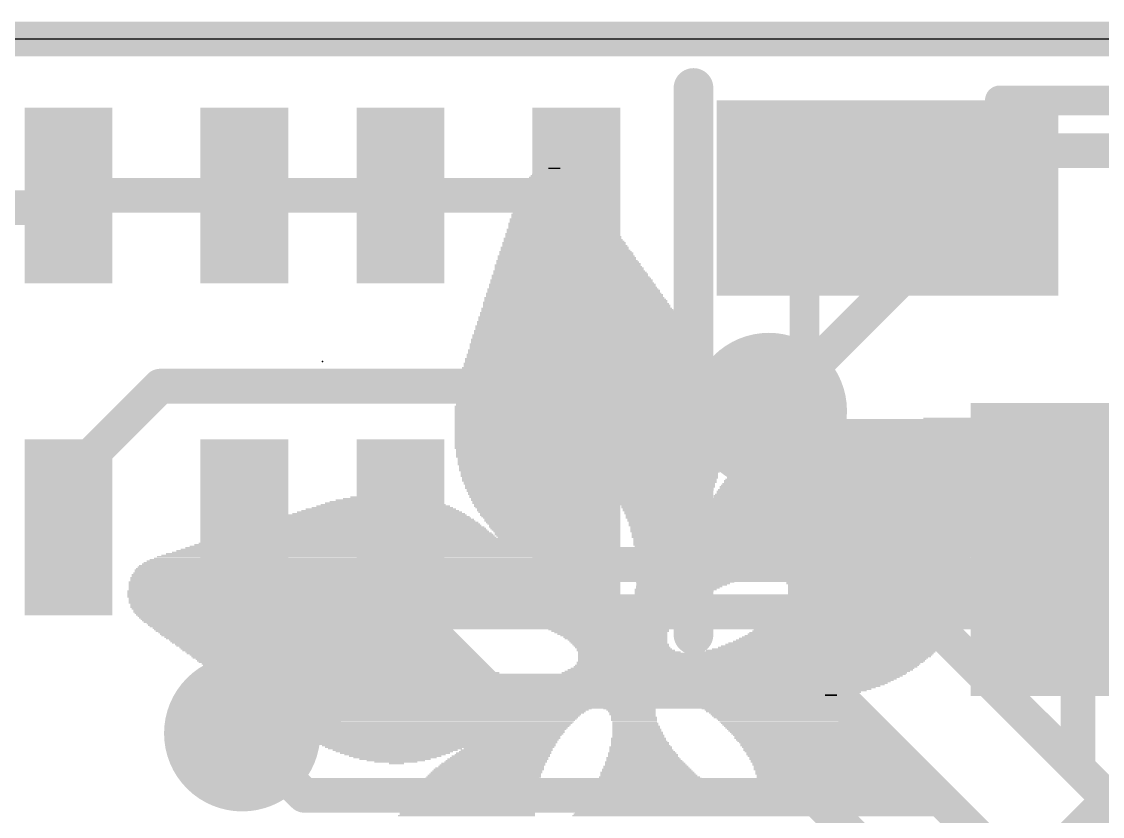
# Model space of a CAD drawing. Extents: x -12.7 to 25.5, y -9.7 to 9.7.
# Drawn here: x 9.57 to 15.11, y 4.91 to 8.98 of the extents above; entities that cross this region are included whole.
import ezdxf

# ---------------------------------------------------------------- set-up
doc = ezdxf.new("R2010")
doc.units = 0
for name, color, linetype in [('1', 12, 'CONTINUOUS'), ('16', 132, 'CONTINUOUS'), ('18', 110, 'CONTINUOUS'), ('20', 53, 'CONTINUOUS'), ('21', 40, 'CONTINUOUS'), ('22', 6, 'CONTINUOUS'), ('23', 53, 'CONTINUOUS')]:
    doc.layers.add(name, color=color, linetype=linetype)

# ---------------------------------------------------------------- blocks, each defined once
blk = doc.blocks.new('RECT')
blk.add_solid([(-0.5, -0.5), (0.5, -0.5), (-0.5, 0.5), (0.5, 0.5)])
blk = doc.blocks.new('ROUNDV')
at = {"const_width": 0.5}
blk.add_lwpolyline([(0, -0.25, 1), (0, 0.25, 1), (0, -0.25)], format="xyb", dxfattribs=at)

msp = doc.modelspace()

# ---------------------------------------------------------------- linework, layer by layer
at = {"layer": '1', "const_width": 0.1778}
for points in [[(0, 8.89), (25.4, 8.89)], [(9.749, 8.0255), (9.8125, 8.089)], [(9.8125, 8.089), (10.7125, 8.089)], [(10.7125, 8.089), (11.5125, 8.089)], [(11.5125, 8.089), (12.4125, 8.089)], [(8.547, 8.0255), (9.749, 8.0255)], [(9.8125, 6.643), (10.2815, 7.112)], [(10.2815, 7.112), (13.2715, 7.112)], [(13.2715, 7.112), (13.3985, 6.985)], [(9.8125, 6.643), (9.8125, 6.389)], [(10.7125, 6.389), (10.7125, 6.135)], [(11.5125, 6.389), (11.5125, 6.008)], [(12.603, 6.1985), (12.4125, 6.389)], [(14.9815, 6.2755), (14.9815, 5.1535)], [(14.9815, 6.2755), (16.6895, 6.2755)], [(13.9365, 6.1985), (12.603, 6.1985)], [(14.9815, 5.1535), (13.9365, 6.1985)], [(10.7125, 6.135), (10.7017, 6.1458)], [(10.7017, 5.334), (10.7017, 6.1458)], [(11.9706, 5.5499), (11.5125, 6.008)], [(13.7255, 5.5499), (11.9706, 5.5499)], [(14.6145, 4.6609), (13.7255, 5.5499)], [(10.7017, 5.334), (11.0192, 5.0165)], [(14.9815, 5.1535), (15.3511, 4.7839)], [(13.6227, 5.0165), (11.0192, 5.0165)], [(13.9275, 4.7117), (13.6227, 5.0165)]]:
    msp.add_lwpolyline(points, dxfattribs=at)
at = {"layer": '1', "const_width": 0.0889}
for points in [[(9.8125, 8.1334, 1), (9.8125, 8.0446)], [(9.8439, 8.0576, 1), (9.7811, 8.1204)], [(10.7125, 8.1334, 1), (10.7125, 8.0446)], [(10.7125, 8.0446, 1), (10.7125, 8.1334)], [(11.5125, 8.1334, 1), (11.5125, 8.0446)], [(11.5125, 8.0446, 1), (11.5125, 8.1334)], [(12.4125, 8.0446, 1), (12.4125, 8.1334)], [(9.7176, 8.0569, 1), (9.7804, 7.9941)], [(9.749, 7.9811, 1), (9.749, 8.07)], [(10.2815, 7.1565, 1), (10.2815, 7.0675)], [(10.3129, 7.0806, 1), (10.2501, 7.1434)], [(13.3029, 7.1434, 1), (13.2401, 7.0806)], [(13.2715, 7.0675, 1), (13.2715, 7.1565)], [(13.3671, 6.9536, 1), (13.4299, 7.0164)], [(9.7811, 6.6744, 1), (9.8439, 6.6116)], [(9.8569, 6.643, 1), (9.7681, 6.643)], [(10.7569, 6.389, 1), (10.6681, 6.389)], [(11.557, 6.389, 1), (11.4681, 6.389)], [(12.4439, 6.4204, 1), (12.3811, 6.3576)], [(9.7681, 6.389, 1), (9.8569, 6.389)], [(14.9815, 6.32, 1), (14.9815, 6.231)], [(15.0259, 6.2755, 1), (14.9371, 6.2755)], [(12.603, 6.243, 1), (12.603, 6.154)], [(12.5716, 6.1671, 1), (12.6344, 6.2299)], [(13.9679, 6.2299, 1), (13.9051, 6.1671)], [(13.9365, 6.154, 1), (13.9365, 6.243)], [(10.7331, 6.1772, 1), (10.6703, 6.1144)], [(10.7462, 6.1458, 1), (10.6573, 6.1458)], [(10.6811, 6.1036, 1), (10.7439, 6.1664)], [(10.6681, 6.135, 1), (10.7569, 6.135)], [(11.5439, 6.0394, 1), (11.4811, 5.9766)], [(11.4681, 6.008, 1), (11.557, 6.008)], [(11.9706, 5.5944, 1), (11.9706, 5.5054)], [(11.9392, 5.5185, 1), (12.002, 5.5813)], [(13.7569, 5.5813, 1), (13.6941, 5.5185)], [(13.7255, 5.5054, 1), (13.7255, 5.5944)], [(10.7331, 5.3654, 1), (10.6703, 5.3026)], [(10.6573, 5.334, 1), (10.7462, 5.334)], [(15.0129, 5.1849, 1), (14.9501, 5.1221)], [(14.9501, 5.1221, 1), (15.0129, 5.1849)], [(14.9371, 5.1535, 1), (15.0259, 5.1535)], [(11.0192, 5.061, 1), (11.0192, 4.9721)], [(10.9878, 4.9851, 1), (11.0506, 5.0479)], [(13.6541, 5.0479, 1), (13.5913, 4.9851)], [(13.6227, 4.9721, 1), (13.6227, 5.061)]]:
    msp.add_lwpolyline(points, format="xyb", dxfattribs=at)
at = {"layer": '16', "const_width": 0.1778}
for points in [[(0, 8.89), (25.4, 8.89)], [(13.3985, 6.985), (14.732, 8.3185)], [(14.732, 8.3185), (19.05, 8.3185)], [(11.6415, 5.9563), (11.0192, 5.334)], [(16.8351, 5.9563), (11.6415, 5.9563)], [(14.6145, 4.4704), (15.6178, 5.4737)], [(10.7017, 5.334), (11.0192, 5.334)]]:
    msp.add_lwpolyline(points, dxfattribs=at)
at = {"layer": '16', "const_width": 0.0889}
for points in [[(14.732, 8.3629, 1), (14.732, 8.2741)], [(14.7634, 8.2871, 1), (14.7006, 8.3499)], [(13.3671, 7.0164, 1), (13.4299, 6.9536)], [(11.6415, 6.0008, 1), (11.6415, 5.9119)], [(11.6729, 5.9249, 1), (11.6101, 5.9877)], [(10.7017, 5.3785, 1), (10.7017, 5.2896)], [(10.9878, 5.3654, 1), (11.0506, 5.3026)], [(11.0192, 5.2896, 1), (11.0192, 5.3785)]]:
    msp.add_lwpolyline(points, format="xyb", dxfattribs=at)
at = {"layer": '20'}
msp.add_line((2.54, 8.89), (22.86, 8.89), dxfattribs=at)
at = {"layer": '21'}
for points, const_width in [([(13.0125, 8.639), (13.0125, 5.839)], 0.2032), ([(15.5815, 8.5755), (14.5815, 8.5755)], 0.1524), ([(13.5815, 6.1755), (13.5815, 7.5755)], 0.1524), ([(14.3815, 6.1755), (13.5815, 6.1755)], 0.1524)]:
    msp.add_lwpolyline(points, dxfattribs=dict(at, const_width=const_width))
for points, const_width in [([(13.0633, 8.639, 1), (12.9617, 8.639)], 0.1016), ([(14.5815, 8.6136, 1), (14.5815, 8.5374)], 0.0762), ([(13.6196, 7.5755, 1), (13.5434, 7.5755)], 0.0762), ([(13.5815, 6.2136, 1), (13.5815, 6.1374)], 0.0762), ([(13.5434, 6.1755, 1), (13.6196, 6.1755)], 0.0762), ([(14.3815, 6.1374, 1), (14.3815, 6.2136)], 0.0762), ([(12.9617, 5.839, 1), (13.0633, 5.839)], 0.1016)]:
    msp.add_lwpolyline(points, format="xyb", dxfattribs=dict(at, const_width=const_width))
at = {"layer": '23'}
msp.add_point((11.1125, 7.239), dxfattribs=at)

# ---------------------------------------------------------------- block references
at = {"layer": '1', "xscale": 0.45, "yscale": 0.9}
for p in [(9.8125, 8.089), (10.7125, 8.089), (11.5125, 8.089), (12.4125, 8.089), (9.8125, 6.389), (10.7125, 6.389), (11.5125, 6.389), (12.4125, 6.389)]:
    msp.add_blockref('RECT', p, dxfattribs=at)
at = {"layer": '1', "xscale": 1.75}
msp.add_blockref('RECT', (14.0065, 8.0755), dxfattribs=at)
at = {"layer": '1', "xscale": 1.5, "yscale": 1.1, "rotation": 270}
msp.add_blockref('RECT', (14.9815, 6.2755), dxfattribs=at)
at = {"layer": '18', "xscale": 0.8001, "yscale": 0.8001}
for p in [(13.3985, 6.985), (13.3985, 6.985), (10.7017, 5.334), (10.7017, 5.334)]:
    msp.add_blockref('ROUNDV', p, dxfattribs=at)
at = {"layer": '22', "rotation": 180}
for p, xscale, yscale in [((12.2923, 8.189), 0.2286, 0.0076), ((12.2885, 8.1966), 0.2058, 0.0076), ((12.2924, 8.2042), 0.1829, 0.0076), ((12.2923, 8.2118), 0.1524, 0.0076), ((12.2924, 8.2195), 0.1219, 0.0077), ((12.3, 8.2271), 0.0609, 0.0076), ((12.2923, 8.1356), 0.32, 0.0076), ((12.2923, 8.1433), 0.3048, 0.0077), ((12.2923, 8.1585), 0.2896, 0.0076), ((12.2923, 8.1509), 0.2896, 0.0076), ((12.2924, 8.1661), 0.2743, 0.0076), ((12.2924, 8.1737), 0.2591, 0.0076), ((12.2923, 8.1814), 0.2438, 0.0077), ((12.2999, 8.0823), 0.381, 0.0076), ((12.3, 8.0975), 0.3657, 0.0076), ((12.3038, 8.0899), 0.3733, 0.0076), ((12.2962, 8.1204), 0.3429, 0.0076), ((12.2962, 8.1128), 0.3429, 0.0076), ((12.3, 8.1052), 0.3505, 0.0077), ((12.2962, 8.128), 0.3277, 0.0076), ((12.3152, 8.0213), 0.442, 0.0076), ((12.3114, 8.0366), 0.4343, 0.0076), ((12.3114, 8.029), 0.4343, 0.0077), ((12.3038, 8.0594), 0.4039, 0.0076), ((12.3076, 8.0518), 0.4115, 0.0076), ((12.3114, 8.0442), 0.4191, 0.0076), ((12.3038, 8.0747), 0.3887, 0.0076), ((12.3076, 8.0671), 0.3963, 0.0077), ((12.3228, 7.968), 0.503, 0.0076), ((12.319, 7.9909), 0.48, 0.0077), ((12.3228, 7.9832), 0.4876, 0.0076), ((12.3228, 7.9756), 0.4876, 0.0076), ((12.3152, 8.0137), 0.4572, 0.0076), ((12.3152, 8.0061), 0.4572, 0.0076), ((12.319, 7.9985), 0.4648, 0.0076), ((12.3343, 7.9146), 0.5563, 0.0077), ((12.3266, 7.9451), 0.5258, 0.0076), ((12.3304, 7.9375), 0.5334, 0.0076), ((12.3342, 7.9299), 0.541, 0.0076), ((12.3342, 7.9223), 0.541, 0.0076), ((12.3266, 7.9604), 0.5106, 0.0076), ((12.3304, 7.9527), 0.5182, 0.0077), ((12.3457, 7.8613), 0.6096, 0.0076), ((12.3419, 7.8689), 0.6019, 0.0076), ((12.3381, 7.8918), 0.5791, 0.0076), ((12.3419, 7.8842), 0.5867, 0.0076), ((12.3457, 7.8765), 0.5943, 0.0077), ((12.3381, 7.907), 0.5639, 0.0076), ((12.3419, 7.8994), 0.5715, 0.0076), ((12.3571, 7.8004), 0.6782, 0.0077), ((12.3571, 7.808), 0.663, 0.0076), ((12.3533, 7.8232), 0.6553, 0.0076), ((12.3533, 7.8156), 0.6553, 0.0076), ((12.3495, 7.8461), 0.6325, 0.0076), ((12.3495, 7.8385), 0.6325, 0.0077), ((12.3533, 7.8308), 0.6401, 0.0076), ((12.3495, 7.8537), 0.6172, 0.0076), ((12.3648, 7.7546), 0.7239, 0.0076), ((12.3686, 7.747), 0.7315, 0.0076), ((12.3609, 7.7775), 0.701, 0.0076), ((12.3647, 7.7699), 0.7086, 0.0076), ((12.3647, 7.7623), 0.7086, 0.0077), ((12.3609, 7.7927), 0.6858, 0.0076), ((12.3609, 7.7851), 0.6858, 0.0076), ((12.3762, 7.7013), 0.7773, 0.0076), ((12.38, 7.6937), 0.7849, 0.0076), ((12.3685, 7.7318), 0.7468, 0.0076), ((12.3723, 7.7242), 0.7544, 0.0077), ((12.3761, 7.7165), 0.762, 0.0076), ((12.3761, 7.7089), 0.762, 0.0076), ((12.3724, 7.7394), 0.7391, 0.0076), ((12.3876, 7.6556), 0.8306, 0.0076), ((12.3876, 7.648), 0.8306, 0.0077), ((12.3914, 7.6403), 0.8382, 0.0076), ((12.38, 7.6784), 0.8001, 0.0076), ((12.3838, 7.6708), 0.8077, 0.0076), ((12.3876, 7.6632), 0.8153, 0.0076), ((12.3838, 7.6861), 0.7925, 0.0077), ((12.399, 7.587), 0.8992, 0.0076), ((12.4028, 7.5794), 0.9068, 0.0076), ((12.399, 7.6022), 0.884, 0.0076), ((12.399, 7.5946), 0.884, 0.0076), ((12.3952, 7.6099), 0.8763, 0.0077), ((12.3914, 7.6327), 0.8534, 0.0076), ((12.3914, 7.6251), 0.8534, 0.0076), ((12.3952, 7.6175), 0.861, 0.0076), ((12.4067, 7.5413), 0.9449, 0.0076), ((12.4105, 7.5337), 0.9525, 0.0077), ((12.4143, 7.526), 0.9601, 0.0076), ((12.4028, 7.5641), 0.922, 0.0076), ((12.4066, 7.5565), 0.9296, 0.0076), ((12.4105, 7.5489), 0.9373, 0.0076), ((12.4028, 7.5718), 0.9068, 0.0077), ((12.4181, 7.4879), 0.9983, 0.0076), ((12.4219, 7.4803), 1.0059, 0.0076), ((12.4257, 7.4727), 1.0135, 0.0076), ((12.4219, 7.4956), 0.9906, 0.0077), ((12.4143, 7.5108), 0.9753, 0.0076), ((12.4181, 7.5032), 0.9829, 0.0076), ((12.4143, 7.5184), 0.9601, 0.0076), ((12.4333, 7.4194), 1.0744, 0.0077), ((12.4371, 7.4117), 1.082, 0.0076), ((12.4295, 7.4422), 1.0516, 0.0076), ((12.4295, 7.4346), 1.0516, 0.0076), ((12.4333, 7.427), 1.0592, 0.0076), ((12.4219, 7.4651), 1.0211, 0.0076), ((12.4257, 7.4575), 1.0287, 0.0077), ((12.4295, 7.4498), 1.0363, 0.0076), ((12.4409, 7.3736), 1.1202, 0.0076), ((12.4447, 7.366), 1.1278, 0.0076), ((12.4447, 7.3584), 1.1278, 0.0076), ((12.4371, 7.3965), 1.0972, 0.0076), ((12.441, 7.3889), 1.1049, 0.0076), ((12.441, 7.3813), 1.1049, 0.0077), ((12.4371, 7.4041), 1.082, 0.0076), ((12.4486, 7.3279), 1.1659, 0.0076), ((12.4486, 7.3203), 1.1659, 0.0076), ((12.4524, 7.3127), 1.1735, 0.0076), ((12.4524, 7.3051), 1.1735, 0.0077), ((12.4447, 7.3508), 1.143, 0.0076), ((12.4447, 7.3432), 1.143, 0.0077), ((12.4485, 7.3355), 1.1506, 0.0076), ((12.4562, 7.2517), 1.2269, 0.0076), ((12.4524, 7.2746), 1.2039, 0.0076), ((12.4562, 7.267), 1.2115, 0.0077), ((12.4562, 7.2593), 1.2115, 0.0076), ((12.4524, 7.2974), 1.1887, 0.0076), ((12.4524, 7.2898), 1.1887, 0.0076), ((12.4562, 7.2822), 1.1963, 0.0076), ((12.46, 7.206), 1.2649, 0.0076), ((12.46, 7.1984), 1.2649, 0.0076), ((12.46, 7.1908), 1.2649, 0.0077), ((12.4562, 7.2289), 1.2421, 0.0077), ((12.46, 7.2212), 1.2497, 0.0076), ((12.46, 7.2136), 1.2497, 0.0076), ((12.4562, 7.2441), 1.2269, 0.0076), ((12.46, 7.2365), 1.2345, 0.0076), ((12.4638, 7.145), 1.303, 0.0076), ((12.4638, 7.1374), 1.303, 0.0076), ((12.4638, 7.1679), 1.2878, 0.0076), ((12.4638, 7.1603), 1.2878, 0.0076), ((12.4638, 7.1527), 1.2878, 0.0077), ((12.46, 7.1755), 1.2801, 0.0076), ((12.4638, 7.1831), 1.2725, 0.0076), ((12.4676, 7.0993), 1.3259, 0.0076), ((12.4676, 7.0917), 1.3259, 0.0076), ((12.4676, 7.0841), 1.3259, 0.0076), ((12.4638, 7.1069), 1.3183, 0.0076), ((12.4638, 7.1298), 1.303, 0.0076), ((12.4676, 7.1222), 1.3106, 0.0076), ((12.4676, 7.1146), 1.3106, 0.0077), ((12.4676, 7.0688), 1.3411, 0.0076), ((12.4676, 7.0612), 1.3411, 0.0076), ((12.4676, 7.0536), 1.3411, 0.0076), ((12.4714, 7.046), 1.3488, 0.0076), ((12.4714, 7.0384), 1.3488, 0.0077), ((12.4714, 7.0307), 1.3488, 0.0076), ((12.4714, 7.0765), 1.3335, 0.0077), ((12.4714, 7.0079), 1.364, 0.0076), ((12.4714, 7.0003), 1.364, 0.0077), ((12.4714, 6.9926), 1.364, 0.0076), ((12.4714, 6.985), 1.364, 0.0076), ((12.4752, 6.9774), 1.3716, 0.0076), ((12.4752, 6.9698), 1.3716, 0.0076), ((12.4714, 7.0231), 1.3488, 0.0076), ((12.4752, 7.0155), 1.3564, 0.0076), ((12.4752, 6.9622), 1.3716, 0.0077), ((12.4752, 6.9545), 1.3716, 0.0076), ((12.4752, 6.9469), 1.3716, 0.0076), ((12.4752, 6.9393), 1.3716, 0.0076), ((12.4752, 6.9317), 1.3716, 0.0076), ((12.479, 6.9241), 1.3792, 0.0077), ((12.479, 6.9164), 1.3792, 0.0076), ((14.2774, 6.9164), 1.2573, 0.0076), ((14.285, 6.9241), 1.2115, 0.0077), ((14.3002, 6.9317), 1.1506, 0.0076), ((14.3154, 6.9393), 1.0744, 0.0076), ((14.4907, 6.9469), 0.602, 0.0076), ((12.479, 6.9088), 1.3792, 0.0076), ((12.479, 6.9012), 1.3792, 0.0076), ((12.479, 6.8936), 1.3792, 0.0076), ((12.479, 6.886), 1.3792, 0.0077), ((12.479, 6.8783), 1.3792, 0.0076), ((12.479, 6.8707), 1.3792, 0.0076), ((12.479, 6.8631), 1.3792, 0.0076), ((14.2164, 6.8631), 1.4707, 0.0076), ((14.224, 6.8707), 1.4554, 0.0076), ((14.2316, 6.8783), 1.425, 0.0076), ((14.2393, 6.886), 1.3945, 0.0077), ((14.2507, 6.8936), 1.3716, 0.0076), ((14.2583, 6.9012), 1.3411, 0.0076), ((14.2659, 6.9088), 1.2954, 0.0076), ((12.479, 6.8555), 1.3792, 0.0076), ((12.479, 6.8479), 1.3792, 0.0077), ((12.479, 6.8402), 1.3792, 0.0076), ((12.479, 6.8326), 1.3792, 0.0076), ((12.479, 6.825), 1.3792, 0.0076), ((12.479, 6.8174), 1.3792, 0.0076), ((12.479, 6.8098), 1.3792, 0.0077), ((14.1783, 6.8098), 1.6078, 0.0077), ((14.1821, 6.8174), 1.585, 0.0076), ((14.1859, 6.825), 1.5774, 0.0076), ((14.1897, 6.8326), 1.5544, 0.0076), ((14.1973, 6.8402), 1.5392, 0.0076), ((14.2049, 6.8479), 1.524, 0.0077), ((14.2088, 6.8555), 1.5011, 0.0076), ((12.479, 6.8021), 1.3792, 0.0076), ((12.479, 6.7945), 1.3792, 0.0076), ((12.4828, 6.7869), 1.3716, 0.0076), ((12.479, 6.7793), 1.364, 0.0076), ((12.479, 6.7717), 1.364, 0.0077), ((12.479, 6.764), 1.364, 0.0076), ((12.479, 6.7564), 1.364, 0.0076), ((12.479, 6.7488), 1.364, 0.0076), ((14.1364, 6.7488), 1.6917, 0.0076), ((14.1402, 6.7564), 1.684, 0.0076), ((14.1478, 6.764), 1.684, 0.0076), ((14.1478, 6.7717), 1.6688, 0.0077), ((14.1554, 6.7793), 1.6536, 0.0076), ((14.1593, 6.7869), 1.6459, 0.0076), ((14.1669, 6.7945), 1.6307, 0.0076), ((14.1707, 6.8021), 1.6231, 0.0076), ((12.4828, 6.7412), 1.3564, 0.0076), ((12.4828, 6.7336), 1.3564, 0.0077), ((12.479, 6.7259), 1.3488, 0.0076), ((12.479, 6.7183), 1.3488, 0.0076), ((12.479, 6.7107), 1.3488, 0.0076), ((12.4829, 6.7031), 1.3411, 0.0076), ((12.4829, 6.6955), 1.3411, 0.0077), ((14.0983, 6.6955), 1.7373, 0.0077), ((14.1059, 6.7031), 1.7374, 0.0076), ((14.1097, 6.7107), 1.7298, 0.0076), ((14.1135, 6.7183), 1.7222, 0.0076), ((14.1212, 6.7259), 1.7221, 0.0076), ((14.125, 6.7336), 1.7145, 0.0077), ((14.1288, 6.7412), 1.7069, 0.0076), ((12.4791, 6.6878), 1.3335, 0.0076), ((12.4791, 6.6802), 1.3335, 0.0076), ((12.479, 6.665), 1.3182, 0.0076), ((12.479, 6.6574), 1.3182, 0.0077), ((12.479, 6.6497), 1.3182, 0.0076), ((12.4829, 6.6726), 1.3259, 0.0076), ((12.4828, 6.6421), 1.3106, 0.0076), ((14.0602, 6.6421), 1.7526, 0.0076), ((14.0678, 6.6574), 1.7526, 0.0077), ((14.0678, 6.6497), 1.7526, 0.0076), ((14.0754, 6.665), 1.7526, 0.0076), ((14.083, 6.6726), 1.7526, 0.0076), ((14.0868, 6.6802), 1.745, 0.0076), ((14.0945, 6.6878), 1.7449, 0.0076), ((12.479, 6.6345), 1.303, 0.0076), ((12.479, 6.6269), 1.303, 0.0076), ((12.4828, 6.6193), 1.2954, 0.0077), ((12.479, 6.6116), 1.2878, 0.0076), ((12.4828, 6.604), 1.2802, 0.0076), ((12.4828, 6.5964), 1.2802, 0.0076), ((12.1704, 6.5888), 0.6554, 0.0076), ((12.8372, 6.5888), 0.5563, 0.0076), ((14.0259, 6.5964), 1.7602, 0.0076), ((14.0221, 6.5888), 1.7526, 0.0076), ((14.0335, 6.604), 1.7602, 0.0076), ((14.0373, 6.6116), 1.7526, 0.0076), ((14.0487, 6.6269), 1.7602, 0.0076), ((14.0449, 6.6193), 1.7526, 0.0077), ((14.0525, 6.6345), 1.7526, 0.0076), ((11.4275, 6.5278), 0.4953, 0.0076), ((11.4351, 6.5354), 0.4343, 0.0076), ((11.4351, 6.5431), 0.3581, 0.0077), ((11.4389, 6.5507), 0.2591, 0.0076), ((11.4427, 6.5583), 0.099, 0.0076), ((12.1704, 6.5812), 0.64, 0.0077), ((12.1666, 6.5735), 0.6324, 0.0076), ((12.1666, 6.5659), 0.6172, 0.0076), ((12.1628, 6.5583), 0.6096, 0.0076), ((12.1666, 6.5507), 0.602, 0.0076), ((12.1628, 6.5431), 0.5944, 0.0077), ((12.1666, 6.5354), 0.5868, 0.0076), ((12.1628, 6.5278), 0.5791, 0.0076), ((12.8448, 6.5812), 0.541, 0.0077), ((12.8448, 6.5735), 0.5258, 0.0076), ((12.8486, 6.5659), 0.5182, 0.0076), ((12.8524, 6.5583), 0.5106, 0.0076), ((12.8524, 6.5507), 0.4953, 0.0076), ((12.8562, 6.5431), 0.4876, 0.0077), ((12.86, 6.5354), 0.48, 0.0076), ((12.8562, 6.5278), 0.4724, 0.0076), ((13.9763, 6.5278), 1.7526, 0.0076), ((13.984, 6.5354), 1.7526, 0.0076), ((13.9916, 6.5507), 1.7526, 0.0076), ((13.9916, 6.5431), 1.7526, 0.0077), ((13.9992, 6.5583), 1.7526, 0.0076), ((14.0106, 6.5735), 1.7602, 0.0076), ((14.0068, 6.5659), 1.7526, 0.0076), ((14.0144, 6.5812), 1.7526, 0.0077), ((11.4084, 6.4745), 0.8078, 0.0076), ((11.4122, 6.4821), 0.7696, 0.0076), ((11.4199, 6.4897), 0.7239, 0.0076), ((11.4236, 6.4973), 0.6858, 0.0076), ((11.4237, 6.505), 0.6401, 0.0077), ((11.4275, 6.5126), 0.6019, 0.0076), ((11.4275, 6.5202), 0.5563, 0.0076), ((12.1666, 6.5202), 0.5715, 0.0076), ((12.1666, 6.5126), 0.5715, 0.0076), ((12.1666, 6.505), 0.5562, 0.0077), ((12.1666, 6.4973), 0.5562, 0.0076), ((12.1704, 6.4897), 0.5486, 0.0076), ((12.1704, 6.4821), 0.5334, 0.0076), ((12.1704, 6.4745), 0.5334, 0.0076), ((12.86, 6.5202), 0.4648, 0.0076), ((12.86, 6.5126), 0.4496, 0.0076), ((13.7363, 6.505), 2.2022, 0.0077), ((13.7363, 6.4973), 2.187, 0.0076), ((13.7363, 6.4897), 2.187, 0.0076), ((13.7363, 6.4821), 2.1717, 0.0076), ((13.7325, 6.4745), 2.164, 0.0076), ((13.9687, 6.5126), 1.7526, 0.0076), ((13.9763, 6.5202), 1.7526, 0.0076), ((11.3665, 6.4211), 1.0592, 0.0076), ((11.378, 6.4287), 1.0211, 0.0077), ((11.3817, 6.4364), 0.983, 0.0076), ((11.3894, 6.444), 0.9525, 0.0076), ((11.3932, 6.4516), 0.9144, 0.0076), ((11.4008, 6.4592), 0.8839, 0.0076), ((11.4046, 6.4668), 0.8458, 0.0077), ((12.1742, 6.4668), 0.5258, 0.0077), ((12.178, 6.4592), 0.5182, 0.0076), ((12.178, 6.4516), 0.5182, 0.0076), ((12.1819, 6.444), 0.5105, 0.0076), ((12.1819, 6.4364), 0.4953, 0.0076), ((12.1857, 6.4287), 0.4877, 0.0077), ((12.1857, 6.4211), 0.4877, 0.0076), ((13.7325, 6.4668), 2.1488, 0.0077), ((13.7325, 6.4592), 2.1488, 0.0076), ((13.7325, 6.4516), 2.1336, 0.0076), ((13.7287, 6.444), 2.126, 0.0076), ((13.7249, 6.4364), 2.1184, 0.0076), ((13.7248, 6.4211), 2.1031, 0.0076), ((13.7287, 6.4287), 2.1108, 0.0077), ((11.317, 6.3678), 1.2954, 0.0076), ((11.3284, 6.3754), 1.2573, 0.0076), ((11.336, 6.383), 1.2268, 0.0076), ((11.3437, 6.3906), 1.1963, 0.0077), ((11.3475, 6.3983), 1.1583, 0.0076), ((11.3551, 6.4059), 1.1277, 0.0076), ((11.3627, 6.4135), 1.0973, 0.0076), ((12.1895, 6.4135), 0.4801, 0.0076), ((12.1933, 6.4059), 0.4725, 0.0076), ((12.1971, 6.3983), 0.4648, 0.0076), ((12.1971, 6.3906), 0.4648, 0.0077), ((12.2009, 6.383), 0.4572, 0.0076), ((12.2047, 6.3754), 0.4496, 0.0076), ((12.2085, 6.3678), 0.442, 0.0076), ((13.7248, 6.4135), 2.0879, 0.0076), ((13.7248, 6.4059), 2.0879, 0.0076), ((13.721, 6.3983), 2.0803, 0.0076), ((13.7134, 6.3678), 2.0497, 0.0076), ((13.7211, 6.3906), 2.065, 0.0077), ((13.7173, 6.383), 2.0574, 0.0076), ((13.7173, 6.3754), 2.0574, 0.0076), ((11.4542, 6.3068), 1.9507, 0.0076), ((11.4656, 6.3144), 1.9279, 0.0077), ((11.4808, 6.3221), 1.8974, 0.0076), ((11.4923, 6.3297), 1.8745, 0.0076), ((11.2903, 6.3373), 1.425, 0.0076), ((11.2979, 6.3449), 1.3944, 0.0076), ((11.3055, 6.3525), 1.364, 0.0077), ((11.3132, 6.3602), 1.3335, 0.0076), ((12.2123, 6.3602), 0.4344, 0.0076), ((12.2123, 6.3525), 0.4344, 0.0077), ((12.2162, 6.3449), 0.4267, 0.0076), ((12.22, 6.3373), 0.4191, 0.0076), ((13.7134, 6.3602), 2.0345, 0.0076), ((13.7096, 6.3525), 2.0269, 0.0077), ((13.7096, 6.3449), 2.0269, 0.0076), ((13.7058, 6.3373), 2.0193, 0.0076), ((13.7058, 6.3297), 2.0041, 0.0076), ((13.702, 6.3221), 1.9964, 0.0076), ((13.702, 6.3144), 1.9964, 0.0077), ((13.6982, 6.3068), 1.9888, 0.0076), ((11.3741, 6.2535), 2.126, 0.0076), ((11.3894, 6.2611), 2.0955, 0.0076), ((11.4008, 6.2687), 2.0726, 0.0076), ((11.4084, 6.2763), 2.0422, 0.0077), ((11.4199, 6.284), 2.0193, 0.0076), ((11.4313, 6.2916), 1.9965, 0.0076), ((11.4427, 6.2992), 1.9736, 0.0076), ((13.6944, 6.2992), 1.9812, 0.0076), ((13.6867, 6.2687), 1.9507, 0.0076), ((13.6867, 6.2611), 1.9507, 0.0076), ((13.6829, 6.2535), 1.9431, 0.0076), ((13.6982, 6.2916), 1.9736, 0.0076), ((13.6944, 6.284), 1.966, 0.0076), ((13.6906, 6.2763), 1.9584, 0.0077), ((11.317, 6.2002), 2.2555, 0.0077), ((11.3208, 6.2078), 2.2479, 0.0076), ((11.3284, 6.2154), 2.2326, 0.0076), ((11.3322, 6.223), 2.2098, 0.0076), ((11.3437, 6.2306), 2.1869, 0.0076), ((11.3513, 6.2383), 2.1717, 0.0077), ((11.3627, 6.2459), 2.1488, 0.0076), ((13.6791, 6.2459), 1.9355, 0.0076), ((13.6791, 6.2383), 1.9203, 0.0077), ((13.6791, 6.2306), 1.9203, 0.0076), ((13.6753, 6.223), 1.9127, 0.0076), ((13.6715, 6.2154), 1.905, 0.0076), ((13.6677, 6.2078), 1.8974, 0.0076), ((13.6677, 6.2002), 1.8974, 0.0077), ((11.298, 6.1468), 2.3241, 0.0076), ((11.298, 6.1392), 2.3241, 0.0076), ((11.2979, 6.1544), 2.3088, 0.0076), ((11.3017, 6.1697), 2.3012, 0.0076), ((11.3017, 6.1621), 2.3012, 0.0077), ((11.3055, 6.1773), 2.2936, 0.0076), ((11.3055, 6.1849), 2.2784, 0.0076), ((11.3094, 6.1925), 2.2707, 0.0076), ((13.6524, 6.1621), 1.8669, 0.0077), ((13.6486, 6.1544), 1.8593, 0.0076), ((13.6486, 6.1468), 1.8593, 0.0076), ((13.6639, 6.1925), 1.8898, 0.0076), ((13.6601, 6.1849), 1.8822, 0.0076), ((13.6563, 6.1773), 1.8746, 0.0076), ((13.6563, 6.1697), 1.8746, 0.0076), ((13.0315, 6.1392), 0.6249, 0.0076), ((13.9992, 6.1392), 1.143, 0.0076), ((11.2941, 6.1087), 2.347, 0.0076), ((11.2941, 6.1011), 2.347, 0.0076), ((11.2979, 6.0935), 2.3546, 0.0076), ((11.2979, 6.0859), 2.3546, 0.0077), ((11.2941, 6.1316), 2.3318, 0.0076), ((11.2941, 6.124), 2.3318, 0.0077), ((11.2979, 6.1163), 2.3394, 0.0076), ((13.0086, 6.1316), 0.5792, 0.0076), ((12.9934, 6.124), 0.5487, 0.0077), ((12.9819, 6.1163), 0.5258, 0.0076), ((12.9705, 6.1087), 0.503, 0.0076), ((12.9591, 6.1011), 0.4801, 0.0076), ((12.9515, 6.0935), 0.4649, 0.0076), ((12.94, 6.0859), 0.442, 0.0077), ((14.0107, 6.1316), 1.1049, 0.0076), ((14.0145, 6.124), 1.0821, 0.0077), ((14.0183, 6.1163), 1.0745, 0.0076), ((14.0183, 6.1087), 1.0591, 0.0076), ((14.0145, 6.1011), 1.0515, 0.0076), ((14.0145, 6.0935), 1.0363, 0.0076), ((14.0145, 6.0859), 1.0363, 0.0077), ((11.2979, 6.063), 2.3698, 0.0076), ((11.3017, 6.0554), 2.3774, 0.0076), ((11.3017, 6.0478), 2.3774, 0.0077), ((11.3056, 6.0401), 2.3851, 0.0076), ((11.3056, 6.0325), 2.3851, 0.0076), ((11.3017, 6.0782), 2.3622, 0.0076), ((11.3017, 6.0706), 2.3622, 0.0076), ((12.8829, 6.0325), 0.3581, 0.0076), ((12.921, 6.0706), 0.4191, 0.0076), ((12.9134, 6.063), 0.4039, 0.0076), ((12.9057, 6.0554), 0.3886, 0.0076), ((12.9019, 6.0478), 0.381, 0.0077), ((12.8943, 6.0401), 0.3658, 0.0076), ((12.9324, 6.0782), 0.4268, 0.0076), ((13.9916, 6.0325), 1.0058, 0.0076), ((14.0107, 6.0782), 1.0287, 0.0076), ((14.0069, 6.0706), 1.0211, 0.0076), ((14.003, 6.063), 1.0134, 0.0076), ((14.003, 6.0554), 1.0134, 0.0076), ((13.9992, 6.0478), 1.0058, 0.0077), ((13.9954, 6.0401), 0.9982, 0.0076), ((11.3132, 6.0249), 2.3851, 0.0076), ((11.3132, 6.0173), 2.3851, 0.0076), ((11.317, 6.0097), 2.3927, 0.0077), ((11.317, 6.002), 2.3927, 0.0076), ((11.3246, 5.9944), 2.3927, 0.0076), ((11.3284, 5.9868), 2.4003, 0.0076), ((11.3284, 5.9792), 2.4003, 0.0076), ((12.8372, 5.9792), 0.2971, 0.0076), ((12.8562, 6.002), 0.32, 0.0076), ((12.8524, 5.9944), 0.3124, 0.0076), ((12.8486, 5.9868), 0.3048, 0.0076), ((12.8791, 6.0249), 0.3505, 0.0076), ((12.8715, 6.0173), 0.3353, 0.0076), ((12.8677, 6.0097), 0.3277, 0.0077), ((13.9535, 5.9792), 0.9906, 0.0076), ((13.9649, 5.9944), 0.9982, 0.0076), ((13.9611, 5.9868), 0.9906, 0.0076), ((13.9725, 6.002), 0.9982, 0.0076), ((13.9802, 6.0173), 0.9983, 0.0076), ((13.9763, 6.0097), 0.9906, 0.0077), ((13.9878, 6.0249), 0.9982, 0.0076), ((11.3361, 5.9716), 2.4003, 0.0077), ((11.3437, 5.9639), 2.4003, 0.0076), ((11.3475, 5.9563), 2.4079, 0.0076), ((11.3551, 5.9487), 2.4079, 0.0076), ((11.3627, 5.9411), 2.4079, 0.0076), ((11.3703, 5.9335), 2.408, 0.0077), ((11.3818, 5.9258), 2.4155, 0.0076), ((11.5532, 5.9182), 2.7432, 0.0076), ((12.7876, 5.9258), 0.2896, 0.0076), ((12.7991, 5.9335), 0.2819, 0.0077), ((12.8067, 5.9411), 0.2819, 0.0076), ((12.8181, 5.9563), 0.2896, 0.0076), ((12.8143, 5.9487), 0.282, 0.0076), ((12.8257, 5.9639), 0.2896, 0.0076), ((12.8334, 5.9716), 0.2895, 0.0077), ((13.904, 5.9182), 1.0135, 0.0076), ((13.9078, 5.9258), 1.0059, 0.0076), ((13.9154, 5.9335), 1.0058, 0.0077), ((13.923, 5.9411), 1.0058, 0.0076), ((13.9268, 5.9487), 0.9982, 0.0076), ((13.9344, 5.9563), 0.9982, 0.0076), ((13.9421, 5.9639), 0.9983, 0.0076), ((13.9497, 5.9716), 0.9982, 0.0077), ((11.0389, 5.9106), 1.6993, 0.0076), ((11.0236, 5.903), 1.6536, 0.0076), ((11.0198, 5.8954), 1.6154, 0.0077), ((11.016, 5.8877), 1.5926, 0.0076), ((11.0122, 5.8801), 1.5697, 0.0076), ((11.0122, 5.8725), 1.5393, 0.0076), ((11.0122, 5.8649), 1.524, 0.0076), ((12.5019, 5.9106), 0.8306, 0.0076), ((12.5209, 5.903), 0.7772, 0.0076), ((12.54, 5.8954), 0.7391, 0.0077), ((12.5514, 5.8877), 0.701, 0.0076), ((12.559, 5.8801), 0.6706, 0.0076), ((12.5705, 5.8725), 0.6477, 0.0076), ((12.5781, 5.8649), 0.6172, 0.0076), ((13.843, 5.8649), 1.044, 0.0076), ((13.8544, 5.8725), 1.0363, 0.0076), ((13.862, 5.8801), 1.0363, 0.0076), ((13.8697, 5.8877), 1.0211, 0.0076), ((13.8773, 5.8954), 1.0211, 0.0077), ((13.8887, 5.903), 1.0134, 0.0076), ((13.8963, 5.9106), 1.0135, 0.0076), ((11.0122, 5.8573), 1.5087, 0.0077), ((11.016, 5.8496), 1.4859, 0.0076), ((11.016, 5.842), 1.4707, 0.0076), ((11.0198, 5.8344), 1.463, 0.0076), ((11.0274, 5.8268), 1.4478, 0.0076), ((11.0312, 5.8192), 1.4402, 0.0077), ((11.0389, 5.8115), 1.4249, 0.0076), ((12.5857, 5.8573), 0.602, 0.0077), ((12.5895, 5.8496), 0.5792, 0.0076), ((12.5972, 5.842), 0.5639, 0.0076), ((12.6048, 5.8344), 0.5487, 0.0076), ((12.6124, 5.8268), 0.5334, 0.0076), ((12.6162, 5.8192), 0.5258, 0.0077), ((12.6238, 5.8115), 0.5106, 0.0076), ((13.7706, 5.8115), 1.082, 0.0076), ((13.782, 5.8192), 1.0744, 0.0077), ((13.7935, 5.8268), 1.0668, 0.0076), ((13.8049, 5.8344), 1.0592, 0.0076), ((13.8163, 5.842), 1.0516, 0.0076), ((13.8239, 5.8496), 1.0515, 0.0076), ((13.8354, 5.8573), 1.0439, 0.0077), ((11.0427, 5.8039), 1.4173, 0.0076), ((11.0465, 5.7963), 1.4097, 0.0076), ((11.0541, 5.7887), 1.3945, 0.0076), ((11.0617, 5.7811), 1.3944, 0.0077), ((11.0731, 5.7734), 1.3868, 0.0076), ((11.0769, 5.7658), 1.3792, 0.0076), ((11.0846, 5.7582), 1.3793, 0.0076), ((12.6276, 5.8039), 0.503, 0.0076), ((12.6315, 5.7963), 0.4953, 0.0076), ((12.6391, 5.7887), 0.4953, 0.0076), ((12.6429, 5.7811), 0.4877, 0.0077), ((12.6505, 5.7734), 0.4877, 0.0076), ((12.6581, 5.7658), 0.4877, 0.0076), ((12.6657, 5.7582), 0.503, 0.0076), ((13.6677, 5.7582), 1.1811, 0.0076), ((13.6868, 5.7658), 1.1582, 0.0076), ((13.7058, 5.7734), 1.1354, 0.0076), ((13.7172, 5.7811), 1.1277, 0.0077), ((13.7363, 5.7887), 1.1202, 0.0076), ((13.7477, 5.7963), 1.1125, 0.0076), ((13.763, 5.8039), 1.0973, 0.0076), ((11.096, 5.7506), 1.3716, 0.0076), ((11.1036, 5.743), 1.3716, 0.0077), ((11.115, 5.7353), 1.364, 0.0076), ((11.1265, 5.7277), 1.3716, 0.0076), ((11.1341, 5.7201), 1.3716, 0.0076), ((11.1493, 5.7125), 1.3716, 0.0076), ((11.1608, 5.7049), 1.3793, 0.0077), ((11.1684, 5.6972), 1.3792, 0.0076), ((13.302, 5.6972), 1.7755, 0.0076), ((12.6848, 5.7506), 0.5257, 0.0076), ((13.3325, 5.743), 1.8211, 0.0077), ((13.3287, 5.7353), 1.8135, 0.0076), ((13.3249, 5.7277), 1.8059, 0.0076), ((13.3173, 5.7201), 1.7907, 0.0076), ((13.3134, 5.7125), 1.783, 0.0076), ((13.3096, 5.7049), 1.7754, 0.0077), ((13.6411, 5.7506), 1.2192, 0.0076), ((11.1874, 5.6896), 1.3868, 0.0076), ((11.1989, 5.682), 1.3945, 0.0076), ((11.2141, 5.6744), 1.3944, 0.0076), ((11.2294, 5.6668), 1.4097, 0.0077), ((11.2446, 5.6591), 1.4249, 0.0076), ((11.2674, 5.6515), 1.4402, 0.0076), ((11.2865, 5.6439), 1.463, 0.0076), ((13.222, 5.6439), 1.7679, 0.0076), ((13.2372, 5.6515), 1.7678, 0.0076), ((13.2525, 5.6591), 1.7679, 0.0076), ((13.2639, 5.6668), 1.7602, 0.0077), ((13.2791, 5.6744), 1.7602, 0.0076), ((13.2867, 5.682), 1.7602, 0.0076), ((13.2944, 5.6896), 1.7603, 0.0076), ((11.3132, 5.6363), 1.4859, 0.0076), ((11.3475, 5.6287), 1.5393, 0.0077), ((12.3266, 5.621), 3.4824, 0.0076), ((12.3266, 5.6134), 3.4518, 0.0076), ((12.3228, 5.6058), 3.429, 0.0076), ((12.319, 5.5982), 3.4062, 0.0076), ((12.319, 5.5906), 3.3756, 0.0077), ((13.1686, 5.6287), 1.8288, 0.0077), ((13.203, 5.6363), 1.7907, 0.0076), ((12.3152, 5.5829), 3.3528, 0.0076), ((12.3114, 5.5753), 3.3147, 0.0076), ((12.3038, 5.5677), 3.2843, 0.0076), ((12.2962, 5.5601), 3.2537, 0.0076), ((12.2923, 5.5525), 3.2156, 0.0077), ((12.2809, 5.5448), 3.1776, 0.0076), ((12.2695, 5.5372), 3.1242, 0.0076), ((12.1514, 5.5296), 2.8727, 0.0076), ((11.7932, 5.522), 2.1412, 0.0076), ((11.7932, 5.5144), 2.1108, 0.0077), ((11.7933, 5.5067), 2.0955, 0.0076), ((11.797, 5.4991), 2.0726, 0.0076), ((11.797, 5.4915), 2.0574, 0.0076), ((11.8008, 5.4839), 2.0498, 0.0076), ((11.8047, 5.4763), 2.0269, 0.0077), ((13.2715, 5.522), 0.6934, 0.0076), ((13.2944, 5.5144), 0.6935, 0.0077), ((13.321, 5.5067), 0.701, 0.0076), ((13.3401, 5.4991), 0.7087, 0.0076), ((13.3592, 5.4915), 0.7163, 0.0076), ((13.3781, 5.4839), 0.7239, 0.0076), ((13.3973, 5.4763), 0.7315, 0.0077), ((13.7172, 5.5296), 0.0609, 0.0076), ((11.8085, 5.4686), 2.0193, 0.0076), ((11.6484, 5.461), 1.684, 0.0076), ((11.6485, 5.4534), 1.6535, 0.0076), ((11.6447, 5.4458), 1.6307, 0.0076), ((11.6484, 5.4382), 1.6078, 0.0077), ((11.6446, 5.4305), 1.585, 0.0076), ((11.6447, 5.4229), 1.5697, 0.0076), ((12.6848, 5.461), 0.2667, 0.0076), ((12.6924, 5.4534), 0.2515, 0.0076), ((12.6962, 5.4458), 0.2438, 0.0076), ((12.7, 5.4382), 0.2362, 0.0077), ((12.7, 5.4305), 0.2362, 0.0076), ((12.7038, 5.4229), 0.2286, 0.0076), ((13.4124, 5.4686), 0.7315, 0.0076), ((13.4239, 5.461), 0.7392, 0.0076), ((13.443, 5.4534), 0.7467, 0.0076), ((13.4505, 5.4458), 0.7467, 0.0076), ((13.4658, 5.4382), 0.7468, 0.0077), ((13.4772, 5.4305), 0.7544, 0.0076), ((13.4887, 5.4229), 0.762, 0.0076), ((11.6485, 5.4153), 1.5469, 0.0076), ((11.6484, 5.4077), 1.5316, 0.0076), ((11.6523, 5.4001), 1.5087, 0.0077), ((11.6523, 5.3924), 1.4935, 0.0076), ((11.6523, 5.3848), 1.4783, 0.0076), ((11.6561, 5.3772), 1.4555, 0.0076), ((11.6561, 5.3696), 1.4401, 0.0076), ((12.7076, 5.4153), 0.2362, 0.0076), ((12.7076, 5.4077), 0.2362, 0.0076), ((12.7076, 5.4001), 0.2362, 0.0077), ((12.7114, 5.3924), 0.2286, 0.0076), ((12.7152, 5.3848), 0.2362, 0.0076), ((12.7152, 5.3772), 0.2362, 0.0076), ((12.7191, 5.3696), 0.2439, 0.0076), ((13.4963, 5.4153), 0.762, 0.0076), ((13.5115, 5.4077), 0.762, 0.0076), ((13.5191, 5.4001), 0.762, 0.0077), ((13.5306, 5.3924), 0.7696, 0.0076), ((13.5382, 5.3848), 0.7696, 0.0076), ((13.5458, 5.3772), 0.7696, 0.0076), ((13.5534, 5.3696), 0.7696, 0.0076), ((11.6561, 5.362), 1.4249, 0.0077), ((11.6599, 5.3543), 1.4021, 0.0076), ((11.6599, 5.3467), 1.3869, 0.0076), ((11.6675, 5.3391), 1.3716, 0.0076), ((11.6713, 5.3315), 1.3488, 0.0076), ((11.6713, 5.3239), 1.3335, 0.0077), ((11.6751, 5.3162), 1.3106, 0.0076), ((12.7191, 5.362), 0.2439, 0.0077), ((12.7229, 5.3543), 0.2515, 0.0076), ((12.7229, 5.3467), 0.2515, 0.0076), ((12.7267, 5.3391), 0.2591, 0.0076), ((12.7267, 5.3315), 0.2591, 0.0076), ((12.7305, 5.3239), 0.2667, 0.0077), ((12.7305, 5.3162), 0.2667, 0.0076), ((13.5648, 5.362), 0.7773, 0.0077), ((13.5725, 5.3543), 0.7772, 0.0076), ((13.5801, 5.3467), 0.7772, 0.0076), ((13.5877, 5.3391), 0.7772, 0.0076), ((13.5953, 5.3315), 0.7773, 0.0076), ((13.6029, 5.3239), 0.7773, 0.0077), ((13.6106, 5.3162), 0.7772, 0.0076), ((11.6827, 5.3086), 1.2954, 0.0076), ((11.6866, 5.301), 1.2725, 0.0076), ((11.6904, 5.2934), 1.2497, 0.0076), ((11.6942, 5.2858), 1.2421, 0.0077), ((11.7018, 5.2781), 1.2116, 0.0076), ((11.7094, 5.2705), 1.1964, 0.0076), ((11.7132, 5.2629), 1.1734, 0.0076), ((11.4846, 5.2553), 0.6858, 0.0076), ((12.0637, 5.2553), 0.4572, 0.0076), ((12.7419, 5.2629), 0.32, 0.0076), ((12.7419, 5.2553), 0.32, 0.0076), ((12.7305, 5.3086), 0.2819, 0.0076), ((12.7305, 5.301), 0.2819, 0.0076), ((12.7343, 5.2934), 0.2896, 0.0076), ((12.7381, 5.2858), 0.2972, 0.0077), ((12.7381, 5.2781), 0.2972, 0.0076), ((12.7419, 5.2705), 0.3048, 0.0076), ((13.6144, 5.3086), 0.7848, 0.0076), ((13.622, 5.301), 0.7848, 0.0076), ((13.6296, 5.2934), 0.7849, 0.0076), ((13.6372, 5.2858), 0.7849, 0.0077), ((13.6448, 5.2781), 0.7849, 0.0076), ((13.6486, 5.2705), 0.7925, 0.0076), ((13.6563, 5.2629), 0.7924, 0.0076), ((13.6601, 5.2553), 0.7848, 0.0076), ((11.4846, 5.2477), 0.64, 0.0077), ((11.4808, 5.24), 0.602, 0.0076), ((11.4846, 5.2324), 0.5638, 0.0076), ((11.4846, 5.2248), 0.5182, 0.0076), ((11.4846, 5.2172), 0.4724, 0.0076), ((11.4846, 5.2096), 0.4268, 0.0077), ((11.4846, 5.2019), 0.3658, 0.0076), ((12.0104, 5.2019), 0.5182, 0.0076), ((12.018, 5.2096), 0.503, 0.0077), ((12.0257, 5.2172), 0.5029, 0.0076), ((12.0333, 5.2248), 0.4877, 0.0076), ((12.0409, 5.2324), 0.4877, 0.0076), ((12.0485, 5.24), 0.4724, 0.0076), ((12.0561, 5.2477), 0.4724, 0.0077), ((12.7533, 5.2096), 0.3734, 0.0077), ((12.7571, 5.2019), 0.381, 0.0076), ((12.7496, 5.2324), 0.3505, 0.0076), ((12.7534, 5.2248), 0.3581, 0.0076), ((12.7534, 5.2172), 0.3581, 0.0076), ((12.7457, 5.2477), 0.3276, 0.0077), ((12.7496, 5.24), 0.3353, 0.0076), ((13.6639, 5.2477), 0.7925, 0.0077), ((13.6715, 5.24), 0.7925, 0.0076), ((13.6791, 5.2324), 0.7925, 0.0076), ((13.6829, 5.2248), 0.8001, 0.0076), ((13.6867, 5.2172), 0.7925, 0.0076), ((13.6982, 5.2019), 0.8001, 0.0076), ((13.6944, 5.2096), 0.7924, 0.0077), ((11.4884, 5.1943), 0.2972, 0.0076), ((11.4884, 5.1867), 0.221, 0.0076), ((11.4922, 5.1791), 0.0762, 0.0076), ((11.9647, 5.1486), 0.5639, 0.0076), ((11.9685, 5.1562), 0.5563, 0.0076), ((11.9761, 5.1638), 0.541, 0.0076), ((11.9837, 5.1715), 0.541, 0.0077), ((11.9875, 5.1791), 0.5334, 0.0076), ((11.999, 5.1867), 0.5257, 0.0076), ((12.0028, 5.1943), 0.5181, 0.0076), ((12.7724, 5.1486), 0.4572, 0.0076), ((12.7686, 5.1638), 0.4343, 0.0076), ((12.7724, 5.1562), 0.442, 0.0076), ((12.761, 5.1867), 0.4039, 0.0076), ((12.7648, 5.1791), 0.4115, 0.0076), ((12.7686, 5.1715), 0.4191, 0.0077), ((12.761, 5.1943), 0.3887, 0.0076), ((13.7058, 5.1943), 0.8001, 0.0076), ((13.7058, 5.1867), 0.8001, 0.0076), ((13.7134, 5.1791), 0.8001, 0.0076), ((13.7172, 5.1715), 0.8077, 0.0077), ((13.721, 5.1638), 0.8001, 0.0076), ((13.7248, 5.1562), 0.8077, 0.0076), ((13.7287, 5.1486), 0.8154, 0.0076), ((11.9228, 5.0876), 0.6019, 0.0076), ((11.9266, 5.0953), 0.5943, 0.0077), ((11.9304, 5.1029), 0.5867, 0.0076), ((11.938, 5.1105), 0.5868, 0.0076), ((11.9418, 5.1181), 0.5792, 0.0076), ((11.9457, 5.1257), 0.5715, 0.0076), ((11.9533, 5.1334), 0.5715, 0.0077), ((11.9571, 5.141), 0.5639, 0.0076), ((12.7914, 5.0953), 0.541, 0.0077), ((12.7953, 5.0876), 0.5487, 0.0076), ((12.7876, 5.1105), 0.5182, 0.0076), ((12.7914, 5.1029), 0.5258, 0.0076), ((12.7762, 5.1334), 0.48, 0.0077), ((12.78, 5.1257), 0.4876, 0.0076), ((12.7839, 5.1181), 0.4953, 0.0076), ((12.7762, 5.141), 0.4648, 0.0076), ((13.7325, 5.141), 0.8078, 0.0076), ((13.7363, 5.1334), 0.8154, 0.0077), ((13.7363, 5.1257), 0.8154, 0.0076), ((13.7439, 5.1181), 0.8153, 0.0076), ((13.7477, 5.1105), 0.8229, 0.0076), ((13.7477, 5.1029), 0.8229, 0.0076), ((13.7515, 5.0953), 0.8305, 0.0077), ((13.7515, 5.0876), 0.8305, 0.0076), ((11.8923, 5.0343), 0.6325, 0.0076), ((11.8961, 5.0495), 0.6248, 0.0076), ((11.8961, 5.0419), 0.6248, 0.0076), ((11.9037, 5.0572), 0.6248, 0.0077), ((11.9075, 5.0648), 0.6172, 0.0076), ((11.9113, 5.0724), 0.6096, 0.0076), ((11.9151, 5.08), 0.602, 0.0076), ((12.8181, 5.0419), 0.6554, 0.0076), ((12.8257, 5.0343), 0.6706, 0.0076), ((12.8067, 5.0572), 0.6172, 0.0077), ((12.8143, 5.0495), 0.6324, 0.0076), ((12.7991, 5.0724), 0.5867, 0.0076), ((12.8067, 5.0648), 0.602, 0.0076), ((12.7991, 5.08), 0.5715, 0.0076), ((13.763, 5.0343), 0.8687, 0.0076), ((13.7554, 5.08), 0.8382, 0.0076), ((13.7554, 5.0724), 0.8382, 0.0076), ((13.7592, 5.0648), 0.8458, 0.0076), ((13.7592, 5.0572), 0.8458, 0.0077), ((13.763, 5.0495), 0.8534, 0.0076), ((13.763, 5.0419), 0.8534, 0.0076), ((11.8694, 4.9809), 0.663, 0.0077), ((11.8733, 4.9962), 0.6553, 0.0076), ((11.8733, 4.9886), 0.6553, 0.0076), ((11.8771, 5.0038), 0.6477, 0.0076), ((11.8847, 5.0191), 0.6477, 0.0077), ((11.8847, 5.0114), 0.6477, 0.0076), ((11.8885, 5.0267), 0.6401, 0.0076), ((13.3363, 4.9809), 1.7679, 0.0077), ((13.3363, 4.9962), 1.7526, 0.0076), ((13.3401, 4.9886), 1.7602, 0.0076), ((12.8639, 5.0038), 0.7925, 0.0076), ((12.8334, 5.0191), 0.7163, 0.0077), ((12.8448, 5.0114), 0.7391, 0.0076), ((12.8295, 5.0267), 0.6934, 0.0076), ((13.7439, 5.0038), 0.9373, 0.0076), ((13.7553, 5.0114), 0.8991, 0.0076), ((13.763, 5.0191), 0.8839, 0.0077), ((13.763, 5.0267), 0.8687, 0.0076), ((11.8542, 4.9276), 0.6934, 0.0076), ((11.858, 4.9428), 0.6858, 0.0077), ((11.858, 4.9352), 0.6858, 0.0076), ((11.8618, 4.9581), 0.6782, 0.0076), ((11.8618, 4.9505), 0.6782, 0.0076), ((11.8656, 4.9733), 0.6706, 0.0076), ((11.8656, 4.9657), 0.6706, 0.0076), ((13.3248, 4.9276), 1.8364, 0.0076), ((13.3248, 4.9352), 1.8212, 0.0076), ((13.3287, 4.9428), 1.8135, 0.0077), ((13.3325, 4.9505), 1.8059, 0.0076), ((13.3325, 4.9657), 1.7907, 0.0076), ((13.3325, 4.9581), 1.7907, 0.0076), ((13.3325, 4.9733), 1.7755, 0.0076), ((11.8504, 4.9124), 0.7011, 0.0076), ((11.8542, 4.92), 0.6934, 0.0076), ((13.3172, 4.9124), 1.8516, 0.0076), ((13.321, 4.92), 1.844, 0.0076)]:
    msp.add_blockref('RECT', p, dxfattribs=dict(at, xscale=xscale, yscale=yscale))

doc.saveas('drawing.dxf')
